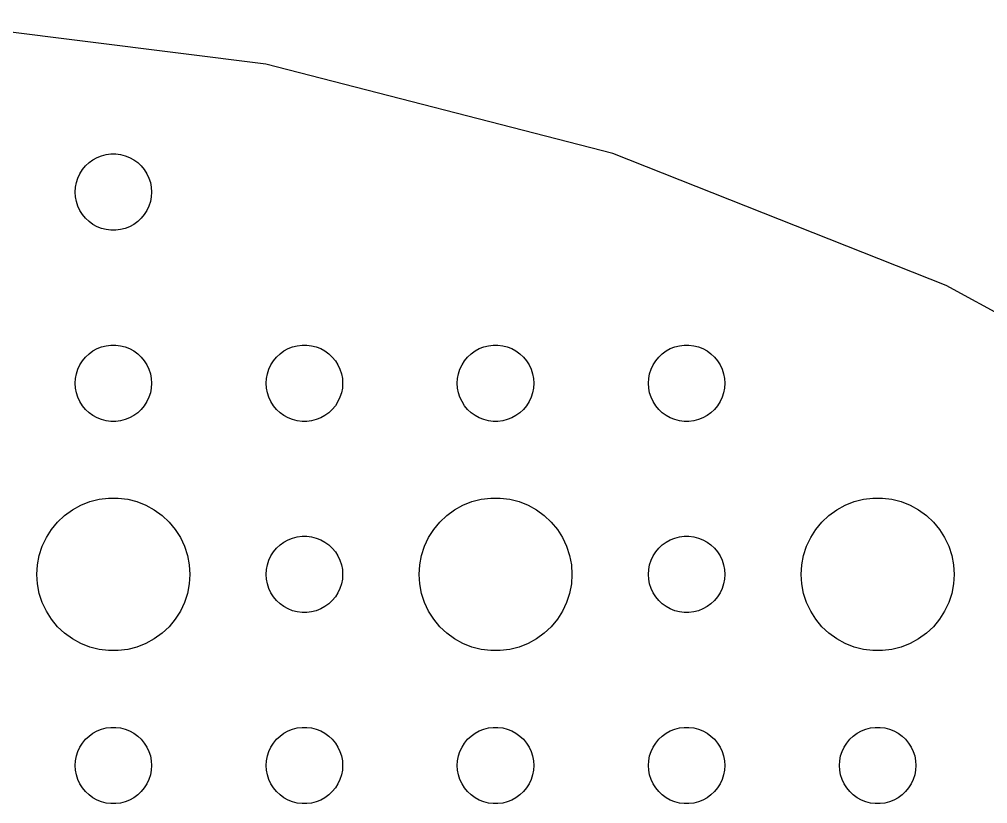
# Model space of a CAD drawing. Header units: metres. Extents: x -112 to 112, y -112 to 112.
# Drawn here: x 11.31 to 49.32, y 81 to 111.78 of the extents above; entities that cross this region are included whole.
import ezdxf

# ---------------------------------------------------------------- set-up
doc = ezdxf.new("R2010")
doc.units = ezdxf.units.M

msp = doc.modelspace()

# ---------------------------------------------------------------- linework, layer by layer
for p, q in [((20.9867, 110.016), (7.03253, 111.779)), ((34.6099, 106.518), (20.9867, 110.016)), ((14.3613, 106.357), (14.5365, 106.427)), ((14.5365, 106.427), (14.7189, 106.473)), ((14.7189, 106.473), (14.9058, 106.497)), ((14.9058, 106.497), (15.0942, 106.497)), ((15.0942, 106.497), (15.2811, 106.473)), ((15.2811, 106.473), (15.4635, 106.427)), ((15.4635, 106.427), (15.6387, 106.357)), ((47.6873, 101.341), (34.6099, 106.518)), ((13.9065, 106.027), (14.0439, 106.156)), ((14.0439, 106.156), (14.1963, 106.266)), ((14.1963, 106.266), (14.3613, 106.357)), ((15.6387, 106.357), (15.8037, 106.266)), ((15.8037, 106.266), (15.9561, 106.156)), ((15.9561, 106.156), (16.0934, 106.027)), ((13.6053, 105.552), (13.6855, 105.723)), ((13.6855, 105.723), (13.7865, 105.882)), ((13.7865, 105.882), (13.9065, 106.027)), ((16.0934, 106.027), (16.2135, 105.882)), ((16.2135, 105.882), (16.3145, 105.723)), ((16.3145, 105.723), (16.3947, 105.552)), ((13.5118, 105.188), (13.5471, 105.373)), ((13.5471, 105.373), (13.6053, 105.552)), ((16.3947, 105.552), (16.4529, 105.373)), ((16.4529, 105.373), (16.4882, 105.188)), ((13.5, 105), (13.5118, 105.188)), ((13.5118, 104.812), (13.5, 105)), ((16.4882, 105.188), (16.5, 105)), ((16.5, 105), (16.4882, 104.812)), ((13.5471, 104.627), (13.5118, 104.812)), ((13.6053, 104.448), (13.5471, 104.627)), ((16.4529, 104.627), (16.3947, 104.448)), ((16.4882, 104.812), (16.4529, 104.627)), ((13.6855, 104.277), (13.6053, 104.448)), ((13.7865, 104.118), (13.6855, 104.277)), ((16.3145, 104.277), (16.2135, 104.118)), ((16.3947, 104.448), (16.3145, 104.277)), ((13.9065, 103.973), (13.7865, 104.118)), ((14.0439, 103.844), (13.9065, 103.973)), ((14.1963, 103.734), (14.0439, 103.844)), ((15.9561, 103.844), (15.8037, 103.734)), ((16.0934, 103.973), (15.9561, 103.844)), ((16.2135, 104.118), (16.0934, 103.973)), ((14.3613, 103.643), (14.1963, 103.734)), ((14.5365, 103.573), (14.3613, 103.643)), ((14.7189, 103.527), (14.5365, 103.573)), ((14.9058, 103.503), (14.7189, 103.527)), ((15.0942, 103.503), (14.9058, 103.503)), ((15.2811, 103.527), (15.0942, 103.503)), ((15.4635, 103.573), (15.2811, 103.527)), ((15.6387, 103.643), (15.4635, 103.573)), ((15.8037, 103.734), (15.6387, 103.643)), ((60.0126, 94.5647), (47.6873, 101.341)), ((14.1963, 98.7665), (14.3613, 98.8572)), ((14.3613, 98.8572), (14.5365, 98.9266)), ((14.5365, 98.9266), (14.7189, 98.9734)), ((14.7189, 98.9734), (14.9058, 98.997)), ((14.9058, 98.997), (15.0942, 98.997)), ((15.0942, 98.997), (15.2811, 98.9734)), ((15.2811, 98.9734), (15.4635, 98.9266)), ((15.4635, 98.9266), (15.6387, 98.8572)), ((15.6387, 98.8572), (15.8037, 98.7665)), ((21.6963, 98.7665), (21.8613, 98.8572)), ((21.8613, 98.8572), (22.0365, 98.9266)), ((22.0365, 98.9266), (22.2189, 98.9734)), ((22.2189, 98.9734), (22.4058, 98.997)), ((22.4058, 98.997), (22.5942, 98.997)), ((22.5942, 98.997), (22.7811, 98.9734)), ((22.7811, 98.9734), (22.9635, 98.9266)), ((22.9635, 98.9266), (23.1387, 98.8572)), ((23.1387, 98.8572), (23.3037, 98.7665)), ((29.1963, 98.7665), (29.3613, 98.8572)), ((29.3613, 98.8572), (29.5365, 98.9266)), ((29.5365, 98.9266), (29.7189, 98.9734)), ((29.7189, 98.9734), (29.9058, 98.997)), ((29.9058, 98.997), (30.0942, 98.997)), ((30.0942, 98.997), (30.2811, 98.9734)), ((30.2811, 98.9734), (30.4635, 98.9266)), ((30.4635, 98.9266), (30.6387, 98.8572)), ((30.6387, 98.8572), (30.8037, 98.7665)), ((36.6963, 98.7665), (36.8613, 98.8572)), ((36.8613, 98.8572), (37.0365, 98.9266)), ((37.0365, 98.9266), (37.2189, 98.9734)), ((37.2189, 98.9734), (37.4058, 98.997)), ((37.4058, 98.997), (37.5942, 98.997)), ((37.5942, 98.997), (37.7811, 98.9734)), ((37.7811, 98.9734), (37.9635, 98.9266)), ((37.9635, 98.9266), (38.1387, 98.8572)), ((38.1387, 98.8572), (38.3037, 98.7665)), ((13.7865, 98.3817), (13.9065, 98.5268)), ((13.9065, 98.5268), (14.0439, 98.6558)), ((14.0439, 98.6558), (14.1963, 98.7665)), ((15.8037, 98.7665), (15.9561, 98.6558)), ((15.9561, 98.6558), (16.0934, 98.5268)), ((16.0934, 98.5268), (16.2135, 98.3817)), ((21.2865, 98.3817), (21.4065, 98.5268)), ((21.4065, 98.5268), (21.5439, 98.6558)), ((21.5439, 98.6558), (21.6963, 98.7665)), ((23.3037, 98.7665), (23.4561, 98.6558)), ((23.4561, 98.6558), (23.5934, 98.5268)), ((23.5934, 98.5268), (23.7135, 98.3817)), ((28.7865, 98.3817), (28.9065, 98.5268)), ((28.9065, 98.5268), (29.0439, 98.6558)), ((29.0439, 98.6558), (29.1963, 98.7665)), ((30.8037, 98.7665), (30.9561, 98.6558)), ((30.9561, 98.6558), (31.0934, 98.5268)), ((31.0934, 98.5268), (31.2135, 98.3817)), ((36.2865, 98.3817), (36.4065, 98.5268)), ((36.4065, 98.5268), (36.5439, 98.6558)), ((36.5439, 98.6558), (36.6963, 98.7665)), ((38.3037, 98.7665), (38.4561, 98.6558)), ((38.4561, 98.6558), (38.5934, 98.5268)), ((38.5934, 98.5268), (38.7135, 98.3817)), ((13.6053, 98.0522), (13.6855, 98.2226)), ((13.6855, 98.2226), (13.7865, 98.3817)), ((16.2135, 98.3817), (16.3145, 98.2226)), ((16.3145, 98.2226), (16.3947, 98.0522)), ((21.1053, 98.0522), (21.1855, 98.2226)), ((21.1855, 98.2226), (21.2865, 98.3817)), ((23.7135, 98.3817), (23.8145, 98.2226)), ((23.8145, 98.2226), (23.8947, 98.0522)), ((28.6053, 98.0522), (28.6855, 98.2226)), ((28.6855, 98.2226), (28.7865, 98.3817)), ((31.2135, 98.3817), (31.3145, 98.2226)), ((31.3145, 98.2226), (31.3947, 98.0522)), ((36.1053, 98.0522), (36.1855, 98.2226)), ((36.1855, 98.2226), (36.2865, 98.3817)), ((38.7135, 98.3817), (38.8145, 98.2226)), ((38.8145, 98.2226), (38.8947, 98.0522)), ((13.5, 97.5), (13.5118, 97.688)), ((13.5118, 97.688), (13.5471, 97.873)), ((13.5471, 97.873), (13.6053, 98.0522)), ((16.3947, 98.0522), (16.4529, 97.873)), ((16.4529, 97.873), (16.4882, 97.688)), ((16.4882, 97.688), (16.5, 97.5)), ((21, 97.5), (21.0118, 97.688)), ((21.0118, 97.688), (21.0471, 97.873)), ((21.0471, 97.873), (21.1053, 98.0522)), ((23.8947, 98.0522), (23.9529, 97.873)), ((23.9529, 97.873), (23.9882, 97.688)), ((23.9882, 97.688), (24, 97.5)), ((28.5, 97.5), (28.5118, 97.688)), ((28.5118, 97.688), (28.5471, 97.873)), ((28.5471, 97.873), (28.6053, 98.0522)), ((31.3947, 98.0522), (31.4529, 97.873)), ((31.4529, 97.873), (31.4882, 97.688)), ((31.4882, 97.688), (31.5, 97.5)), ((36, 97.5), (36.0118, 97.688)), ((36.0118, 97.688), (36.0471, 97.873)), ((36.0471, 97.873), (36.1053, 98.0522)), ((38.8947, 98.0522), (38.9529, 97.873)), ((38.9529, 97.873), (38.9882, 97.688)), ((38.9882, 97.688), (39, 97.5)), ((13.5118, 97.312), (13.5, 97.5)), ((13.5471, 97.127), (13.5118, 97.312)), ((16.4882, 97.312), (16.4529, 97.127)), ((16.5, 97.5), (16.4882, 97.312)), ((21.0118, 97.312), (21, 97.5)), ((21.0471, 97.127), (21.0118, 97.312)), ((23.9882, 97.312), (23.9529, 97.127)), ((24, 97.5), (23.9882, 97.312)), ((28.5118, 97.312), (28.5, 97.5)), ((28.5471, 97.127), (28.5118, 97.312)), ((31.4882, 97.312), (31.4529, 97.127)), ((31.5, 97.5), (31.4882, 97.312)), ((36.0118, 97.312), (36, 97.5)), ((36.0471, 97.127), (36.0118, 97.312)), ((38.9882, 97.312), (38.9529, 97.127)), ((39, 97.5), (38.9882, 97.312)), ((13.6053, 96.9478), (13.5471, 97.127)), ((13.6855, 96.7774), (13.6053, 96.9478)), ((16.3947, 96.9478), (16.3145, 96.7774)), ((16.4529, 97.127), (16.3947, 96.9478)), ((21.1053, 96.9478), (21.0471, 97.127)), ((21.1855, 96.7774), (21.1053, 96.9478)), ((23.8947, 96.9478), (23.8145, 96.7774)), ((23.9529, 97.127), (23.8947, 96.9478)), ((28.6053, 96.9478), (28.5471, 97.127)), ((28.6855, 96.7774), (28.6053, 96.9478)), ((31.3947, 96.9478), (31.3145, 96.7774)), ((31.4529, 97.127), (31.3947, 96.9478)), ((36.1053, 96.9478), (36.0471, 97.127)), ((36.1855, 96.7774), (36.1053, 96.9478)), ((38.8947, 96.9478), (38.8145, 96.7774)), ((38.9529, 97.127), (38.8947, 96.9478)), ((13.7865, 96.6183), (13.6855, 96.7774)), ((13.9065, 96.4732), (13.7865, 96.6183)), ((16.2135, 96.6183), (16.0934, 96.4732)), ((16.3145, 96.7774), (16.2135, 96.6183)), ((21.2865, 96.6183), (21.1855, 96.7774)), ((21.4065, 96.4732), (21.2865, 96.6183)), ((23.7135, 96.6183), (23.5934, 96.4732)), ((23.8145, 96.7774), (23.7135, 96.6183)), ((28.7865, 96.6183), (28.6855, 96.7774)), ((28.9065, 96.4732), (28.7865, 96.6183)), ((31.2135, 96.6183), (31.0934, 96.4732)), ((31.3145, 96.7774), (31.2135, 96.6183)), ((36.2865, 96.6183), (36.1855, 96.7774)), ((36.4065, 96.4732), (36.2865, 96.6183)), ((38.7135, 96.6183), (38.5934, 96.4732)), ((38.8145, 96.7774), (38.7135, 96.6183)), ((14.0439, 96.3442), (13.9065, 96.4732)), ((14.1963, 96.2335), (14.0439, 96.3442)), ((14.3613, 96.1428), (14.1963, 96.2335)), ((15.8037, 96.2335), (15.6387, 96.1428)), ((15.9561, 96.3442), (15.8037, 96.2335)), ((16.0934, 96.4732), (15.9561, 96.3442)), ((21.5439, 96.3442), (21.4065, 96.4732)), ((21.6963, 96.2335), (21.5439, 96.3442)), ((21.8613, 96.1428), (21.6963, 96.2335)), ((23.3037, 96.2335), (23.1387, 96.1428)), ((23.4561, 96.3442), (23.3037, 96.2335)), ((23.5934, 96.4732), (23.4561, 96.3442)), ((29.0439, 96.3442), (28.9065, 96.4732)), ((29.1963, 96.2335), (29.0439, 96.3442)), ((29.3613, 96.1428), (29.1963, 96.2335)), ((30.8037, 96.2335), (30.6387, 96.1428)), ((30.9561, 96.3442), (30.8037, 96.2335)), ((31.0934, 96.4732), (30.9561, 96.3442)), ((36.5439, 96.3442), (36.4065, 96.4732)), ((36.6963, 96.2335), (36.5439, 96.3442)), ((36.8613, 96.1428), (36.6963, 96.2335)), ((38.3037, 96.2335), (38.1387, 96.1428)), ((38.4561, 96.3442), (38.3037, 96.2335)), ((38.5934, 96.4732), (38.4561, 96.3442)), ((14.5365, 96.0734), (14.3613, 96.1428)), ((14.7189, 96.0266), (14.5365, 96.0734)), ((14.9058, 96.003), (14.7189, 96.0266)), ((15.0942, 96.003), (14.9058, 96.003)), ((15.2811, 96.0266), (15.0942, 96.003)), ((15.4635, 96.0734), (15.2811, 96.0266)), ((15.6387, 96.1428), (15.4635, 96.0734)), ((22.0365, 96.0734), (21.8613, 96.1428)), ((22.2189, 96.0266), (22.0365, 96.0734)), ((22.4058, 96.003), (22.2189, 96.0266)), ((22.5942, 96.003), (22.4058, 96.003)), ((22.7811, 96.0266), (22.5942, 96.003)), ((22.9635, 96.0734), (22.7811, 96.0266)), ((23.1387, 96.1428), (22.9635, 96.0734)), ((29.5365, 96.0734), (29.3613, 96.1428)), ((29.7189, 96.0266), (29.5365, 96.0734)), ((29.9058, 96.003), (29.7189, 96.0266)), ((30.0942, 96.003), (29.9058, 96.003)), ((30.2811, 96.0266), (30.0942, 96.003)), ((30.4635, 96.0734), (30.2811, 96.0266)), ((30.6387, 96.1428), (30.4635, 96.0734)), ((37.0365, 96.0734), (36.8613, 96.1428)), ((37.2189, 96.0266), (37.0365, 96.0734)), ((37.4058, 96.003), (37.2189, 96.0266)), ((37.5942, 96.003), (37.4058, 96.003)), ((37.7811, 96.0266), (37.5942, 96.003)), ((37.9635, 96.0734), (37.7811, 96.0266)), ((38.1387, 96.1428), (37.9635, 96.0734)), ((13.7227, 92.7145), (14.0729, 92.8532)), ((14.0729, 92.8532), (14.4379, 92.9469)), ((14.4379, 92.9469), (14.8116, 92.9941)), ((14.8116, 92.9941), (15.1884, 92.9941)), ((15.1884, 92.9941), (15.5621, 92.9469)), ((15.5621, 92.9469), (15.927, 92.8532)), ((15.927, 92.8532), (16.2773, 92.7145)), ((28.7227, 92.7145), (29.0729, 92.8532)), ((29.0729, 92.8532), (29.4379, 92.9469)), ((29.4379, 92.9469), (29.8116, 92.9941)), ((29.8116, 92.9941), (30.1884, 92.9941)), ((30.1884, 92.9941), (30.5621, 92.9469)), ((30.5621, 92.9469), (30.927, 92.8532)), ((30.927, 92.8532), (31.2773, 92.7145)), ((43.7227, 92.7145), (44.0729, 92.8532)), ((44.0729, 92.8532), (44.4379, 92.9469)), ((44.4379, 92.9469), (44.8116, 92.9941)), ((44.8116, 92.9941), (45.1884, 92.9941)), ((45.1884, 92.9941), (45.5621, 92.9469)), ((45.5621, 92.9469), (45.927, 92.8532)), ((45.927, 92.8532), (46.2773, 92.7145)), ((13.0877, 92.3115), (13.3925, 92.533)), ((13.3925, 92.533), (13.7227, 92.7145)), ((16.2773, 92.7145), (16.6075, 92.533)), ((16.6075, 92.533), (16.9123, 92.3115)), ((28.0877, 92.3115), (28.3925, 92.533)), ((28.3925, 92.533), (28.7227, 92.7145)), ((31.2773, 92.7145), (31.6075, 92.533)), ((31.6075, 92.533), (31.9123, 92.3115)), ((43.0877, 92.3115), (43.3925, 92.533)), ((43.3925, 92.533), (43.7227, 92.7145)), ((46.2773, 92.7145), (46.6075, 92.533)), ((46.6075, 92.533), (46.9123, 92.3115)), ((12.5729, 91.7634), (12.8131, 92.0536)), ((12.8131, 92.0536), (13.0877, 92.3115)), ((16.9123, 92.3115), (17.1869, 92.0536)), ((17.1869, 92.0536), (17.427, 91.7634)), ((27.5729, 91.7634), (27.8131, 92.0536)), ((27.8131, 92.0536), (28.0877, 92.3115)), ((31.9123, 92.3115), (32.1869, 92.0536)), ((32.1869, 92.0536), (32.427, 91.7634)), ((42.5729, 91.7634), (42.8131, 92.0536)), ((42.8131, 92.0536), (43.0877, 92.3115)), ((46.9123, 92.3115), (47.1869, 92.0536)), ((47.1869, 92.0536), (47.427, 91.7634)), ((12.3711, 91.4453), (12.5729, 91.7634)), ((17.427, 91.7634), (17.6289, 91.4453)), ((27.3711, 91.4453), (27.5729, 91.7634)), ((32.427, 91.7634), (32.6289, 91.4453)), ((42.3711, 91.4453), (42.5729, 91.7634)), ((47.427, 91.7634), (47.6289, 91.4453)), ((12.2107, 91.1044), (12.3711, 91.4453)), ((17.6289, 91.4453), (17.7893, 91.1044)), ((21.5439, 91.1558), (21.6963, 91.2665)), ((21.6963, 91.2665), (21.8613, 91.3572)), ((21.8613, 91.3572), (22.0365, 91.4266)), ((22.0365, 91.4266), (22.2189, 91.4734)), ((22.2189, 91.4734), (22.4058, 91.497)), ((22.4058, 91.497), (22.5942, 91.497)), ((22.5942, 91.497), (22.7811, 91.4734)), ((22.7811, 91.4734), (22.9635, 91.4266)), ((22.9635, 91.4266), (23.1387, 91.3572)), ((23.1387, 91.3572), (23.3037, 91.2665)), ((23.3037, 91.2665), (23.4561, 91.1558)), ((27.2107, 91.1044), (27.3711, 91.4453)), ((32.6289, 91.4453), (32.7893, 91.1044)), ((36.5439, 91.1558), (36.6963, 91.2665)), ((36.6963, 91.2665), (36.8613, 91.3572)), ((36.8613, 91.3572), (37.0365, 91.4266)), ((37.0365, 91.4266), (37.2189, 91.4734)), ((37.2189, 91.4734), (37.4058, 91.497)), ((37.4058, 91.497), (37.5942, 91.497)), ((37.5942, 91.497), (37.7811, 91.4734)), ((37.7811, 91.4734), (37.9635, 91.4266)), ((37.9635, 91.4266), (38.1387, 91.3572)), ((38.1387, 91.3572), (38.3037, 91.2665)), ((38.3037, 91.2665), (38.4561, 91.1558)), ((42.2107, 91.1044), (42.3711, 91.4453)), ((47.6289, 91.4453), (47.7893, 91.1044)), ((12.0942, 90.7461), (12.2107, 91.1044)), ((17.7893, 91.1044), (17.9057, 90.7461)), ((21.1855, 90.7226), (21.2865, 90.8817)), ((21.2865, 90.8817), (21.4065, 91.0268)), ((21.4065, 91.0268), (21.5439, 91.1558)), ((23.4561, 91.1558), (23.5934, 91.0268)), ((23.5934, 91.0268), (23.7135, 90.8817)), ((23.7135, 90.8817), (23.8145, 90.7226)), ((27.0942, 90.7461), (27.2107, 91.1044)), ((32.7893, 91.1044), (32.9057, 90.7461)), ((36.1855, 90.7226), (36.2865, 90.8817)), ((36.2865, 90.8817), (36.4065, 91.0268)), ((36.4065, 91.0268), (36.5439, 91.1558)), ((38.4561, 91.1558), (38.5934, 91.0268)), ((38.5934, 91.0268), (38.7135, 90.8817)), ((38.7135, 90.8817), (38.8145, 90.7226)), ((42.0942, 90.7461), (42.2107, 91.1044)), ((47.7893, 91.1044), (47.9057, 90.7461)), ((12.0237, 90.376), (12.0942, 90.7461)), ((17.9057, 90.7461), (17.9763, 90.376)), ((21.0471, 90.373), (21.1053, 90.5522)), ((21.1053, 90.5522), (21.1855, 90.7226)), ((23.8145, 90.7226), (23.8947, 90.5522)), ((23.8947, 90.5522), (23.9529, 90.373)), ((27.0237, 90.376), (27.0942, 90.7461)), ((32.9057, 90.7461), (32.9763, 90.376)), ((36.0471, 90.373), (36.1053, 90.5522)), ((36.1053, 90.5522), (36.1855, 90.7226)), ((38.8145, 90.7226), (38.8947, 90.5522)), ((38.8947, 90.5522), (38.9529, 90.373)), ((42.0237, 90.376), (42.0942, 90.7461)), ((47.9057, 90.7461), (47.9763, 90.376)), ((12, 90), (12.0237, 90.376)), ((17.9763, 90.376), (18, 90)), ((21, 90), (21.0118, 90.188)), ((21.0118, 90.188), (21.0471, 90.373)), ((23.9529, 90.373), (23.9882, 90.188)), ((23.9882, 90.188), (24, 90)), ((27, 90), (27.0237, 90.376)), ((32.9763, 90.376), (33, 90)), ((36, 90), (36.0118, 90.188)), ((36.0118, 90.188), (36.0471, 90.373)), ((38.9529, 90.373), (38.9882, 90.188)), ((38.9882, 90.188), (39, 90)), ((42, 90), (42.0237, 90.376)), ((47.9763, 90.376), (48, 90)), ((12.0237, 89.624), (12, 90)), ((18, 90), (17.9763, 89.624)), ((21.0118, 89.812), (21, 90)), ((21.0471, 89.627), (21.0118, 89.812)), ((23.9882, 89.812), (23.9529, 89.627)), ((24, 90), (23.9882, 89.812)), ((27.0237, 89.624), (27, 90)), ((33, 90), (32.9763, 89.624)), ((36.0118, 89.812), (36, 90)), ((36.0471, 89.627), (36.0118, 89.812)), ((38.9882, 89.812), (38.9529, 89.627)), ((39, 90), (38.9882, 89.812)), ((42.0237, 89.624), (42, 90)), ((48, 90), (47.9763, 89.624)), ((12.0942, 89.2539), (12.0237, 89.624)), ((17.9763, 89.624), (17.9057, 89.2539)), ((21.1053, 89.4478), (21.0471, 89.627)), ((21.1855, 89.2774), (21.1053, 89.4478)), ((23.8947, 89.4478), (23.8145, 89.2774)), ((23.9529, 89.627), (23.8947, 89.4478)), ((27.0942, 89.2539), (27.0237, 89.624)), ((32.9763, 89.624), (32.9057, 89.2539)), ((36.1053, 89.4478), (36.0471, 89.627)), ((36.1855, 89.2774), (36.1053, 89.4478)), ((38.8947, 89.4478), (38.8145, 89.2774)), ((38.9529, 89.627), (38.8947, 89.4478)), ((42.0942, 89.2539), (42.0237, 89.624)), ((47.9763, 89.624), (47.9057, 89.2539)), ((12.2107, 88.8956), (12.0942, 89.2539)), ((17.9057, 89.2539), (17.7893, 88.8956)), ((21.2865, 89.1183), (21.1855, 89.2774)), ((21.4065, 88.9732), (21.2865, 89.1183)), ((21.5439, 88.8442), (21.4065, 88.9732)), ((23.5934, 88.9732), (23.4561, 88.8442)), ((23.7135, 89.1183), (23.5934, 88.9732)), ((23.8145, 89.2774), (23.7135, 89.1183)), ((27.2107, 88.8956), (27.0942, 89.2539)), ((32.9057, 89.2539), (32.7893, 88.8956)), ((36.2865, 89.1183), (36.1855, 89.2774)), ((36.4065, 88.9732), (36.2865, 89.1183)), ((36.5439, 88.8442), (36.4065, 88.9732)), ((38.5934, 88.9732), (38.4561, 88.8442)), ((38.7135, 89.1183), (38.5934, 88.9732)), ((38.8145, 89.2774), (38.7135, 89.1183)), ((42.2107, 88.8956), (42.0942, 89.2539)), ((47.9057, 89.2539), (47.7893, 88.8956)), ((12.3711, 88.5547), (12.2107, 88.8956)), ((12.5729, 88.2366), (12.3711, 88.5547)), ((17.6289, 88.5547), (17.427, 88.2366)), ((17.7893, 88.8956), (17.6289, 88.5547)), ((21.6963, 88.7335), (21.5439, 88.8442)), ((21.8613, 88.6428), (21.6963, 88.7335)), ((22.0365, 88.5734), (21.8613, 88.6428)), ((22.2189, 88.5266), (22.0365, 88.5734)), ((22.9635, 88.5734), (22.7811, 88.5266)), ((23.1387, 88.6428), (22.9635, 88.5734)), ((23.3037, 88.7335), (23.1387, 88.6428)), ((23.4561, 88.8442), (23.3037, 88.7335)), ((27.3711, 88.5547), (27.2107, 88.8956)), ((27.5729, 88.2366), (27.3711, 88.5547)), ((32.6289, 88.5547), (32.427, 88.2366)), ((32.7893, 88.8956), (32.6289, 88.5547)), ((36.6963, 88.7335), (36.5439, 88.8442)), ((36.8613, 88.6428), (36.6963, 88.7335)), ((37.0365, 88.5734), (36.8613, 88.6428)), ((37.2189, 88.5266), (37.0365, 88.5734)), ((37.9635, 88.5734), (37.7811, 88.5266)), ((38.1387, 88.6428), (37.9635, 88.5734)), ((38.3037, 88.7335), (38.1387, 88.6428)), ((38.4561, 88.8442), (38.3037, 88.7335)), ((42.3711, 88.5547), (42.2107, 88.8956)), ((42.5729, 88.2366), (42.3711, 88.5547)), ((47.6289, 88.5547), (47.427, 88.2366)), ((47.7893, 88.8956), (47.6289, 88.5547)), ((12.8131, 87.9464), (12.5729, 88.2366)), ((17.427, 88.2366), (17.1869, 87.9464)), ((22.4058, 88.503), (22.2189, 88.5266)), ((22.5942, 88.503), (22.4058, 88.503)), ((22.7811, 88.5266), (22.5942, 88.503)), ((27.8131, 87.9464), (27.5729, 88.2366)), ((32.427, 88.2366), (32.1869, 87.9464)), ((37.4058, 88.503), (37.2189, 88.5266)), ((37.5942, 88.503), (37.4058, 88.503)), ((37.7811, 88.5266), (37.5942, 88.503)), ((42.8131, 87.9464), (42.5729, 88.2366)), ((47.427, 88.2366), (47.1869, 87.9464)), ((13.0877, 87.6885), (12.8131, 87.9464)), ((17.1869, 87.9464), (16.9123, 87.6885)), ((28.0877, 87.6885), (27.8131, 87.9464)), ((32.1869, 87.9464), (31.9123, 87.6885)), ((43.0877, 87.6885), (42.8131, 87.9464)), ((47.1869, 87.9464), (46.9123, 87.6885)), ((13.3925, 87.467), (13.0877, 87.6885)), ((13.7227, 87.2855), (13.3925, 87.467)), ((16.6075, 87.467), (16.2773, 87.2855)), ((16.9123, 87.6885), (16.6075, 87.467)), ((28.3925, 87.467), (28.0877, 87.6885)), ((28.7227, 87.2855), (28.3925, 87.467)), ((31.6075, 87.467), (31.2773, 87.2855)), ((31.9123, 87.6885), (31.6075, 87.467)), ((43.3925, 87.467), (43.0877, 87.6885)), ((43.7227, 87.2855), (43.3925, 87.467)), ((46.6075, 87.467), (46.2773, 87.2855)), ((46.9123, 87.6885), (46.6075, 87.467)), ((14.0729, 87.1468), (13.7227, 87.2855)), ((14.4379, 87.0531), (14.0729, 87.1468)), ((14.8116, 87.0059), (14.4379, 87.0531)), ((15.5621, 87.0531), (15.1884, 87.0059)), ((15.927, 87.1468), (15.5621, 87.0531)), ((16.2773, 87.2855), (15.927, 87.1468)), ((29.0729, 87.1468), (28.7227, 87.2855)), ((29.4379, 87.0531), (29.0729, 87.1468)), ((29.8116, 87.0059), (29.4379, 87.0531)), ((30.5621, 87.0531), (30.1884, 87.0059)), ((30.927, 87.1468), (30.5621, 87.0531)), ((31.2773, 87.2855), (30.927, 87.1468)), ((44.0729, 87.1468), (43.7227, 87.2855)), ((44.4379, 87.0531), (44.0729, 87.1468)), ((44.8116, 87.0059), (44.4379, 87.0531)), ((45.5621, 87.0531), (45.1884, 87.0059)), ((45.927, 87.1468), (45.5621, 87.0531)), ((46.2773, 87.2855), (45.927, 87.1468)), ((15.1884, 87.0059), (14.8116, 87.0059)), ((30.1884, 87.0059), (29.8116, 87.0059)), ((45.1884, 87.0059), (44.8116, 87.0059)), ((14.7189, 83.9734), (14.9058, 83.997)), ((14.9058, 83.997), (15.0942, 83.997)), ((15.0942, 83.997), (15.2811, 83.9734)), ((22.2189, 83.9734), (22.4058, 83.997)), ((22.4058, 83.997), (22.5942, 83.997)), ((22.5942, 83.997), (22.7811, 83.9734)), ((29.7189, 83.9734), (29.9058, 83.997)), ((29.9058, 83.997), (30.0942, 83.997)), ((30.0942, 83.997), (30.2811, 83.9734)), ((37.2189, 83.9734), (37.4058, 83.997)), ((37.4058, 83.997), (37.5942, 83.997)), ((37.5942, 83.997), (37.7811, 83.9734)), ((44.7189, 83.9734), (44.9058, 83.997)), ((44.9058, 83.997), (45.0942, 83.997)), ((45.0942, 83.997), (45.2811, 83.9734)), ((13.9065, 83.5268), (14.0439, 83.6558)), ((14.0439, 83.6558), (14.1963, 83.7665)), ((14.1963, 83.7665), (14.3613, 83.8572)), ((14.3613, 83.8572), (14.5365, 83.9266)), ((14.5365, 83.9266), (14.7189, 83.9734)), ((15.2811, 83.9734), (15.4635, 83.9266)), ((15.4635, 83.9266), (15.6387, 83.8572)), ((15.6387, 83.8572), (15.8037, 83.7665)), ((15.8037, 83.7665), (15.9561, 83.6558)), ((15.9561, 83.6558), (16.0934, 83.5268)), ((21.4065, 83.5268), (21.5439, 83.6558)), ((21.5439, 83.6558), (21.6963, 83.7665)), ((21.6963, 83.7665), (21.8613, 83.8572)), ((21.8613, 83.8572), (22.0365, 83.9266)), ((22.0365, 83.9266), (22.2189, 83.9734)), ((22.7811, 83.9734), (22.9635, 83.9266)), ((22.9635, 83.9266), (23.1387, 83.8572)), ((23.1387, 83.8572), (23.3037, 83.7665)), ((23.3037, 83.7665), (23.4561, 83.6558)), ((23.4561, 83.6558), (23.5934, 83.5268)), ((28.9065, 83.5268), (29.0439, 83.6558)), ((29.0439, 83.6558), (29.1963, 83.7665)), ((29.1963, 83.7665), (29.3613, 83.8572)), ((29.3613, 83.8572), (29.5365, 83.9266)), ((29.5365, 83.9266), (29.7189, 83.9734)), ((30.2811, 83.9734), (30.4635, 83.9266)), ((30.4635, 83.9266), (30.6387, 83.8572)), ((30.6387, 83.8572), (30.8037, 83.7665)), ((30.8037, 83.7665), (30.9561, 83.6558)), ((30.9561, 83.6558), (31.0934, 83.5268)), ((36.4065, 83.5268), (36.5439, 83.6558)), ((36.5439, 83.6558), (36.6963, 83.7665)), ((36.6963, 83.7665), (36.8613, 83.8572)), ((36.8613, 83.8572), (37.0365, 83.9266)), ((37.0365, 83.9266), (37.2189, 83.9734)), ((37.7811, 83.9734), (37.9635, 83.9266)), ((37.9635, 83.9266), (38.1387, 83.8572)), ((38.1387, 83.8572), (38.3037, 83.7665)), ((38.3037, 83.7665), (38.4561, 83.6558)), ((38.4561, 83.6558), (38.5934, 83.5268)), ((43.9065, 83.5268), (44.0439, 83.6558)), ((44.0439, 83.6558), (44.1963, 83.7665)), ((44.1963, 83.7665), (44.3613, 83.8572)), ((44.3613, 83.8572), (44.5365, 83.9266)), ((44.5365, 83.9266), (44.7189, 83.9734)), ((45.2811, 83.9734), (45.4635, 83.9266)), ((45.4635, 83.9266), (45.6387, 83.8572)), ((45.6387, 83.8572), (45.8037, 83.7665)), ((45.8037, 83.7665), (45.9561, 83.6558)), ((45.9561, 83.6558), (46.0934, 83.5268)), ((13.6855, 83.2226), (13.7865, 83.3817)), ((13.7865, 83.3817), (13.9065, 83.5268)), ((16.0934, 83.5268), (16.2135, 83.3817)), ((16.2135, 83.3817), (16.3145, 83.2226)), ((21.1855, 83.2226), (21.2865, 83.3817)), ((21.2865, 83.3817), (21.4065, 83.5268)), ((23.5934, 83.5268), (23.7135, 83.3817)), ((23.7135, 83.3817), (23.8145, 83.2226)), ((28.6855, 83.2226), (28.7865, 83.3817)), ((28.7865, 83.3817), (28.9065, 83.5268)), ((31.0934, 83.5268), (31.2135, 83.3817)), ((31.2135, 83.3817), (31.3145, 83.2226)), ((36.1855, 83.2226), (36.2865, 83.3817)), ((36.2865, 83.3817), (36.4065, 83.5268)), ((38.5934, 83.5268), (38.7135, 83.3817)), ((38.7135, 83.3817), (38.8145, 83.2226)), ((43.6855, 83.2226), (43.7865, 83.3817)), ((43.7865, 83.3817), (43.9065, 83.5268)), ((46.0934, 83.5268), (46.2135, 83.3817)), ((46.2135, 83.3817), (46.3145, 83.2226)), ((13.5118, 82.688), (13.5471, 82.873)), ((13.5471, 82.873), (13.6053, 83.0522)), ((13.6053, 83.0522), (13.6855, 83.2226)), ((16.3145, 83.2226), (16.3947, 83.0522)), ((16.3947, 83.0522), (16.4529, 82.873)), ((16.4529, 82.873), (16.4882, 82.688)), ((21.0118, 82.688), (21.0471, 82.873)), ((21.0471, 82.873), (21.1053, 83.0522)), ((21.1053, 83.0522), (21.1855, 83.2226)), ((23.8145, 83.2226), (23.8947, 83.0522)), ((23.8947, 83.0522), (23.9529, 82.873)), ((23.9529, 82.873), (23.9882, 82.688)), ((28.5118, 82.688), (28.5471, 82.873)), ((28.5471, 82.873), (28.6053, 83.0522)), ((28.6053, 83.0522), (28.6855, 83.2226)), ((31.3145, 83.2226), (31.3947, 83.0522)), ((31.3947, 83.0522), (31.4529, 82.873)), ((31.4529, 82.873), (31.4882, 82.688)), ((36.0118, 82.688), (36.0471, 82.873)), ((36.0471, 82.873), (36.1053, 83.0522)), ((36.1053, 83.0522), (36.1855, 83.2226)), ((38.8145, 83.2226), (38.8947, 83.0522)), ((38.8947, 83.0522), (38.9529, 82.873)), ((38.9529, 82.873), (38.9882, 82.688)), ((43.5118, 82.688), (43.5471, 82.873)), ((43.5471, 82.873), (43.6053, 83.0522)), ((43.6053, 83.0522), (43.6855, 83.2226)), ((46.3145, 83.2226), (46.3947, 83.0522)), ((46.3947, 83.0522), (46.4529, 82.873)), ((46.4529, 82.873), (46.4882, 82.688)), ((13.5, 82.5), (13.5118, 82.688)), ((13.5118, 82.312), (13.5, 82.5)), ((16.4882, 82.688), (16.5, 82.5)), ((16.5, 82.5), (16.4882, 82.312)), ((21, 82.5), (21.0118, 82.688)), ((21.0118, 82.312), (21, 82.5)), ((23.9882, 82.688), (24, 82.5)), ((24, 82.5), (23.9882, 82.312)), ((28.5, 82.5), (28.5118, 82.688)), ((28.5118, 82.312), (28.5, 82.5)), ((31.4882, 82.688), (31.5, 82.5)), ((31.5, 82.5), (31.4882, 82.312)), ((36, 82.5), (36.0118, 82.688)), ((36.0118, 82.312), (36, 82.5)), ((38.9882, 82.688), (39, 82.5)), ((39, 82.5), (38.9882, 82.312)), ((43.5, 82.5), (43.5118, 82.688)), ((43.5118, 82.312), (43.5, 82.5)), ((46.4882, 82.688), (46.5, 82.5)), ((46.5, 82.5), (46.4882, 82.312)), ((13.5471, 82.127), (13.5118, 82.312)), ((13.6053, 81.9478), (13.5471, 82.127)), ((16.4529, 82.127), (16.3947, 81.9478)), ((16.4882, 82.312), (16.4529, 82.127)), ((21.0471, 82.127), (21.0118, 82.312)), ((21.1053, 81.9478), (21.0471, 82.127)), ((23.9529, 82.127), (23.8947, 81.9478)), ((23.9882, 82.312), (23.9529, 82.127)), ((28.5471, 82.127), (28.5118, 82.312)), ((28.6053, 81.9478), (28.5471, 82.127)), ((31.4529, 82.127), (31.3947, 81.9478)), ((31.4882, 82.312), (31.4529, 82.127)), ((36.0471, 82.127), (36.0118, 82.312)), ((36.1053, 81.9478), (36.0471, 82.127)), ((38.9529, 82.127), (38.8947, 81.9478)), ((38.9882, 82.312), (38.9529, 82.127)), ((43.5471, 82.127), (43.5118, 82.312)), ((43.6053, 81.9478), (43.5471, 82.127)), ((46.4529, 82.127), (46.3947, 81.9478)), ((46.4882, 82.312), (46.4529, 82.127)), ((13.6855, 81.7774), (13.6053, 81.9478)), ((13.7865, 81.6183), (13.6855, 81.7774)), ((16.3145, 81.7774), (16.2135, 81.6183)), ((16.3947, 81.9478), (16.3145, 81.7774)), ((21.1855, 81.7774), (21.1053, 81.9478)), ((21.2865, 81.6183), (21.1855, 81.7774)), ((23.8145, 81.7774), (23.7135, 81.6183)), ((23.8947, 81.9478), (23.8145, 81.7774)), ((28.6855, 81.7774), (28.6053, 81.9478)), ((28.7865, 81.6183), (28.6855, 81.7774)), ((31.3145, 81.7774), (31.2135, 81.6183)), ((31.3947, 81.9478), (31.3145, 81.7774)), ((36.1855, 81.7774), (36.1053, 81.9478)), ((36.2865, 81.6183), (36.1855, 81.7774)), ((38.8145, 81.7774), (38.7135, 81.6183)), ((38.8947, 81.9478), (38.8145, 81.7774)), ((43.6855, 81.7774), (43.6053, 81.9478)), ((43.7865, 81.6183), (43.6855, 81.7774)), ((46.3145, 81.7774), (46.2135, 81.6183)), ((46.3947, 81.9478), (46.3145, 81.7774)), ((13.9065, 81.4732), (13.7865, 81.6183)), ((14.0439, 81.3442), (13.9065, 81.4732)), ((14.1963, 81.2335), (14.0439, 81.3442)), ((15.9561, 81.3442), (15.8037, 81.2335)), ((16.0934, 81.4732), (15.9561, 81.3442)), ((16.2135, 81.6183), (16.0934, 81.4732)), ((21.4065, 81.4732), (21.2865, 81.6183)), ((21.5439, 81.3442), (21.4065, 81.4732)), ((21.6963, 81.2335), (21.5439, 81.3442)), ((23.4561, 81.3442), (23.3037, 81.2335)), ((23.5934, 81.4732), (23.4561, 81.3442)), ((23.7135, 81.6183), (23.5934, 81.4732)), ((28.9065, 81.4732), (28.7865, 81.6183)), ((29.0439, 81.3442), (28.9065, 81.4732)), ((29.1963, 81.2335), (29.0439, 81.3442)), ((30.9561, 81.3442), (30.8037, 81.2335)), ((31.0934, 81.4732), (30.9561, 81.3442)), ((31.2135, 81.6183), (31.0934, 81.4732)), ((36.4065, 81.4732), (36.2865, 81.6183)), ((36.5439, 81.3442), (36.4065, 81.4732)), ((36.6963, 81.2335), (36.5439, 81.3442)), ((38.4561, 81.3442), (38.3037, 81.2335)), ((38.5934, 81.4732), (38.4561, 81.3442)), ((38.7135, 81.6183), (38.5934, 81.4732)), ((43.9065, 81.4732), (43.7865, 81.6183)), ((44.0439, 81.3442), (43.9065, 81.4732)), ((44.1963, 81.2335), (44.0439, 81.3442)), ((45.9561, 81.3442), (45.8037, 81.2335)), ((46.0934, 81.4732), (45.9561, 81.3442)), ((46.2135, 81.6183), (46.0934, 81.4732)), ((14.3613, 81.1428), (14.1963, 81.2335)), ((14.5365, 81.0734), (14.3613, 81.1428)), ((14.7189, 81.0266), (14.5365, 81.0734)), ((14.9058, 81.003), (14.7189, 81.0266)), ((15.0942, 81.003), (14.9058, 81.003)), ((15.2811, 81.0266), (15.0942, 81.003)), ((15.4635, 81.0734), (15.2811, 81.0266)), ((15.6387, 81.1428), (15.4635, 81.0734)), ((15.8037, 81.2335), (15.6387, 81.1428)), ((21.8613, 81.1428), (21.6963, 81.2335)), ((22.0365, 81.0734), (21.8613, 81.1428)), ((22.2189, 81.0266), (22.0365, 81.0734)), ((22.4058, 81.003), (22.2189, 81.0266)), ((22.5942, 81.003), (22.4058, 81.003)), ((22.7811, 81.0266), (22.5942, 81.003)), ((22.9635, 81.0734), (22.7811, 81.0266)), ((23.1387, 81.1428), (22.9635, 81.0734)), ((23.3037, 81.2335), (23.1387, 81.1428)), ((29.3613, 81.1428), (29.1963, 81.2335)), ((29.5365, 81.0734), (29.3613, 81.1428)), ((29.7189, 81.0266), (29.5365, 81.0734)), ((29.9058, 81.003), (29.7189, 81.0266)), ((30.0942, 81.003), (29.9058, 81.003)), ((30.2811, 81.0266), (30.0942, 81.003)), ((30.4635, 81.0734), (30.2811, 81.0266)), ((30.6387, 81.1428), (30.4635, 81.0734)), ((30.8037, 81.2335), (30.6387, 81.1428)), ((36.8613, 81.1428), (36.6963, 81.2335)), ((37.0365, 81.0734), (36.8613, 81.1428)), ((37.2189, 81.0266), (37.0365, 81.0734)), ((37.4058, 81.003), (37.2189, 81.0266)), ((37.5942, 81.003), (37.4058, 81.003)), ((37.7811, 81.0266), (37.5942, 81.003)), ((37.9635, 81.0734), (37.7811, 81.0266)), ((38.1387, 81.1428), (37.9635, 81.0734)), ((38.3037, 81.2335), (38.1387, 81.1428)), ((44.3613, 81.1428), (44.1963, 81.2335)), ((44.5365, 81.0734), (44.3613, 81.1428)), ((44.7189, 81.0266), (44.5365, 81.0734)), ((44.9058, 81.003), (44.7189, 81.0266)), ((45.0942, 81.003), (44.9058, 81.003)), ((45.2811, 81.0266), (45.0942, 81.003)), ((45.4635, 81.0734), (45.2811, 81.0266)), ((45.6387, 81.1428), (45.4635, 81.0734)), ((45.8037, 81.2335), (45.6387, 81.1428))]:
    msp.add_line(p, q)

doc.saveas('drawing.dxf')
